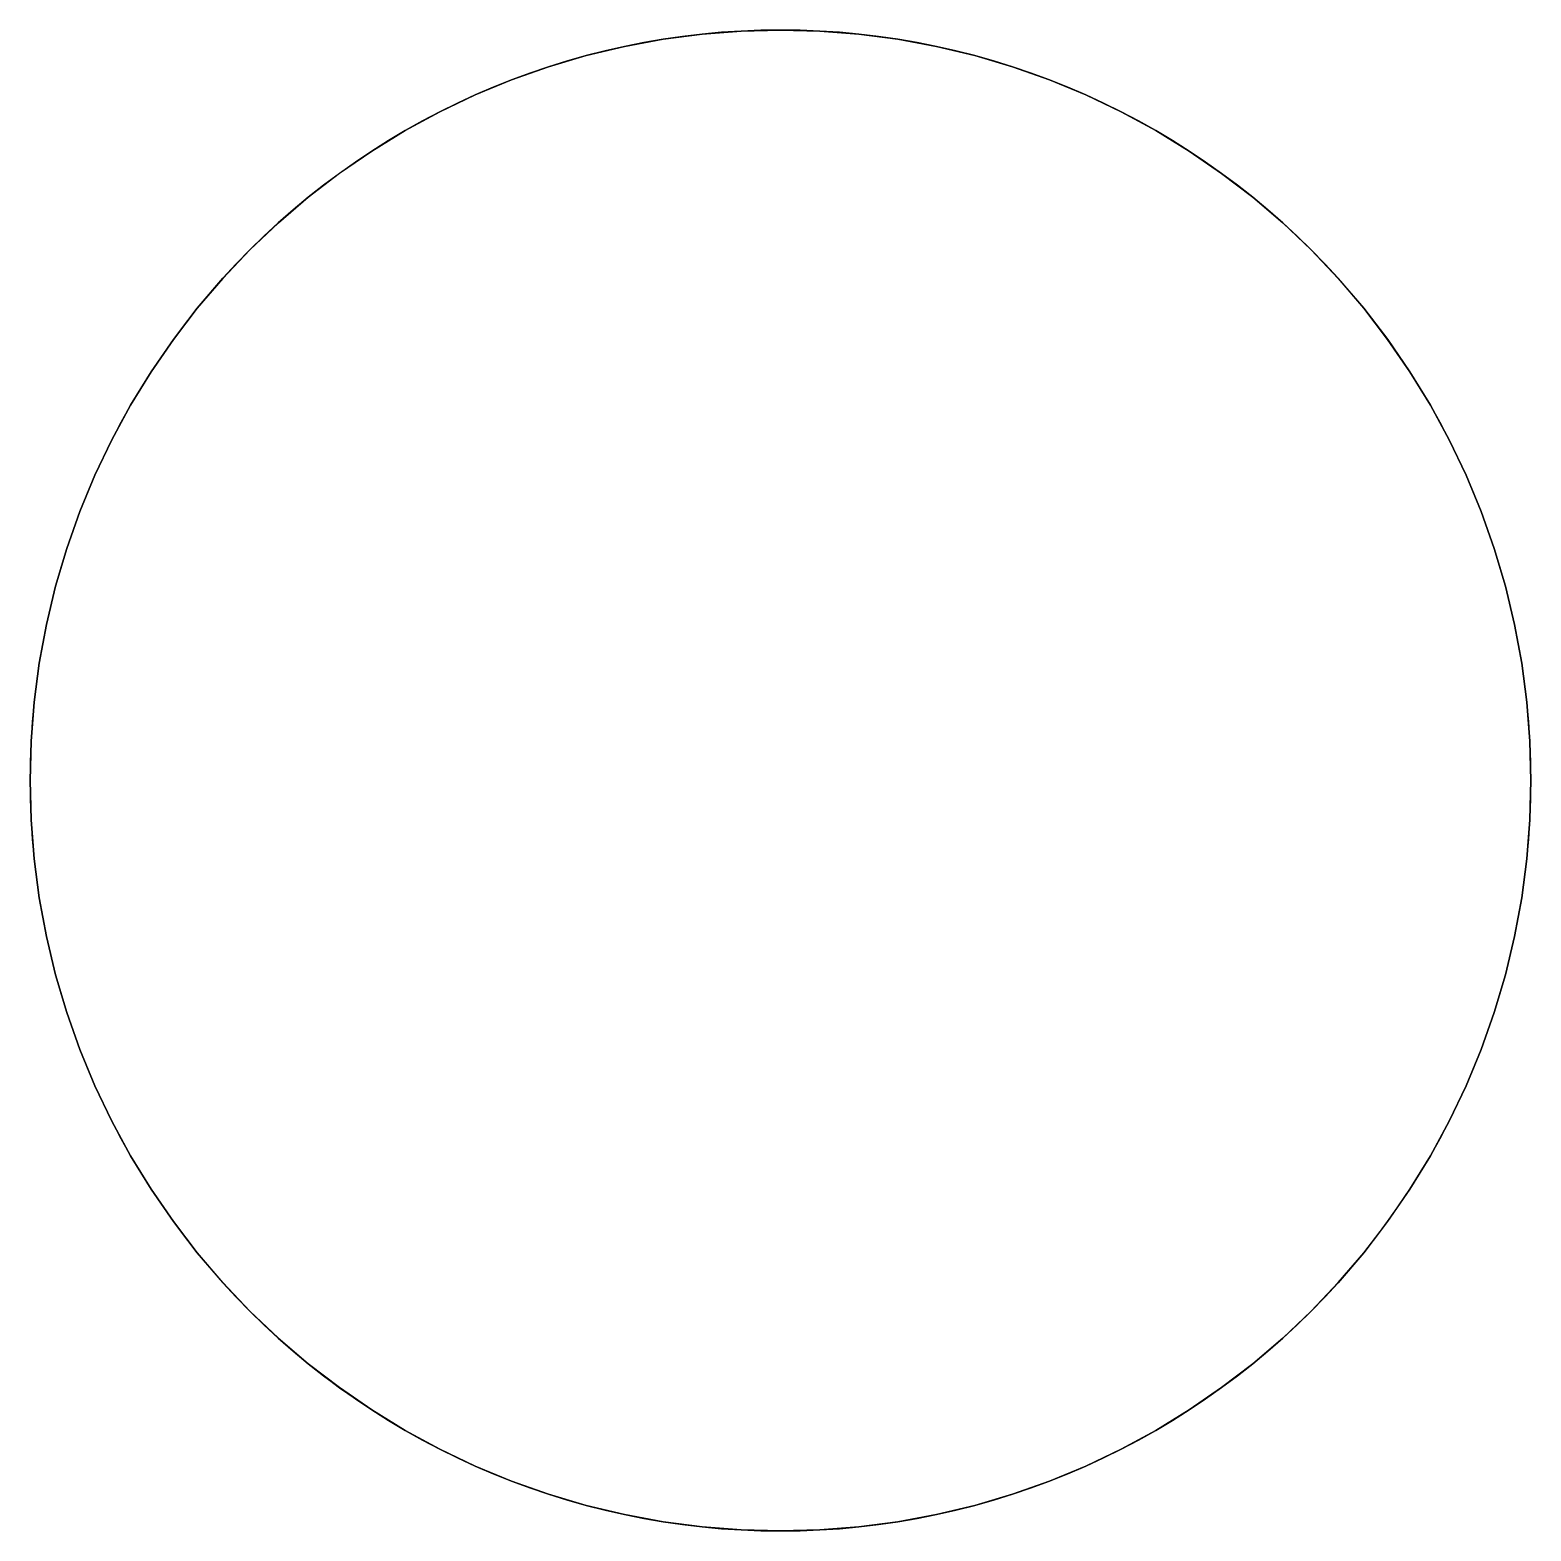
# Model space of a CAD drawing. Header units: millimetres. Extents: x -150 to 150, y -150 to 150.
import ezdxf

# ---------------------------------------------------------------- set-up
doc = ezdxf.new("R2010")
doc.units = ezdxf.units.MM
doc.layers.add('CUT', color=7, linetype='Continuous')

msp = doc.modelspace()

# ---------------------------------------------------------------- linework, layer by layer
at = {"layer": 'CUT'}
for points in [[(150, 0), (149.794, -7.85), (149.178, -15.679), (148.153, -23.465), (146.722, -31.187), (144.889, -38.823), (142.658, -46.353), (140.037, -53.756), (137.032, -61.011), (133.651, -68.099), (129.903, -75.001), (125.8, -81.697), (121.352, -88.169), (116.571, -94.399), (111.471, -100.37), (106.065, -106.067), (100.369, -111.473), (94.397, -116.573), (88.167, -121.353), (81.695, -125.801), (74.999, -129.905), (68.097, -133.652), (61.009, -137.033), (53.753, -140.038), (46.351, -142.659), (38.821, -144.889), (31.185, -146.723), (23.463, -148.154), (15.677, -149.179), (7.848, -149.795), (-0.002, -150), (-7.853, -149.794), (-15.682, -149.178), (-23.468, -148.153), (-31.19, -146.722), (-38.826, -144.888), (-46.355, -142.658), (-53.758, -140.036), (-61.013, -137.031), (-68.101, -133.65), (-75.003, -129.902), (-81.699, -125.799), (-88.171, -121.35), (-94.401, -116.57), (-100.372, -111.469), (-106.069, -106.063), (-111.474, -100.367), (-116.574, -94.395), (-121.355, -88.165), (-125.803, -81.692), (-129.906, -74.996), (-133.653, -68.095), (-137.034, -61.007), (-140.039, -53.751), (-142.66, -46.348), (-144.89, -38.818), (-146.723, -31.182), (-148.154, -23.46), (-149.179, -15.674), (-149.795, -7.845), (-150, 0.005), (-149.794, 7.855), (-149.178, 15.684), (-148.152, 23.47), (-146.721, 31.192), (-144.887, 38.828), (-142.657, 46.358), (-140.035, 53.76), (-137.03, 61.016), (-133.648, 68.104), (-129.901, 75.005), (-125.797, 81.701), (-121.349, 88.173), (-116.568, 94.403), (-111.468, 100.374), (-106.062, 106.07), (-100.365, 111.476), (-94.393, 116.576), (-88.163, 121.356), (-81.69, 125.804), (-74.994, 129.907), (-68.093, 133.654), (-61.004, 137.035), (-53.749, 140.04), (-46.346, 142.661), (-38.816, 144.891), (-31.18, 146.724), (-23.458, 148.154), (-15.672, 149.179), (-7.843, 149.795), (0.007, 150), (7.858, 149.794), (15.687, 149.177), (23.473, 148.152), (31.194, 146.721), (38.831, 144.887), (46.36, 142.656), (53.763, 140.034), (61.018, 137.028), (68.106, 133.647), (75.007, 129.9), (81.703, 125.796), (88.175, 121.348), (94.405, 116.566), (100.376, 111.466), (106.072, 106.06), (111.478, 100.363), (116.578, 94.391), (121.358, 88.161), (125.806, 81.688), (129.908, 74.992), (133.655, 68.09), (137.036, 61.002), (140.04, 53.746), (142.661, 46.344), (144.891, 38.814), (146.724, 31.177), (148.155, 23.456), (149.179, 15.669), (149.795, 7.84), (150, 0), (149.794, 7.85), (149.178, 15.679), (148.153, 23.465), (146.722, 31.187), (144.889, 38.823), (142.658, 46.353), (140.037, 53.756), (137.032, 61.011), (133.651, 68.099), (129.903, 75.001), (125.8, 81.697), (121.352, 88.169), (116.571, 94.399), (111.471, 100.37), (106.065, 106.067), (100.369, 111.473), (94.397, 116.573), (88.167, 121.353), (81.695, 125.801), (74.999, 129.905), (68.097, 133.652), (61.009, 137.033), (53.753, 140.038), (46.351, 142.659), (38.821, 144.889), (31.185, 146.723), (23.463, 148.154), (15.677, 149.179), (7.848, 149.795), (-0.002, 150), (-7.853, 149.794), (-15.682, 149.178), (-23.468, 148.153), (-31.19, 146.722), (-38.826, 144.888), (-46.355, 142.658), (-53.758, 140.036), (-61.013, 137.031), (-68.101, 133.65), (-75.003, 129.902), (-81.699, 125.799), (-88.171, 121.35), (-94.401, 116.57), (-100.372, 111.469), (-106.069, 106.063), (-111.474, 100.367), (-116.574, 94.395), (-121.355, 88.165), (-125.803, 81.692), (-129.906, 74.996), (-133.653, 68.095), (-137.034, 61.007), (-140.039, 53.751), (-142.66, 46.348), (-144.89, 38.818), (-146.723, 31.182), (-148.154, 23.46), (-149.179, 15.674), (-149.795, 7.845), (-150, -0.005), (-149.794, -7.855), (-149.178, -15.684), (-148.152, -23.47), (-146.721, -31.192), (-144.887, -38.828), (-142.657, -46.358), (-140.035, -53.76), (-137.03, -61.016), (-133.648, -68.104), (-129.901, -75.005), (-125.797, -81.701), (-121.349, -88.173), (-116.568, -94.403), (-111.468, -100.374), (-106.062, -106.07), (-100.365, -111.476), (-94.393, -116.576), (-88.163, -121.356), (-81.69, -125.804), (-74.994, -129.907), (-68.093, -133.654), (-61.004, -137.035), (-53.749, -140.04), (-46.346, -142.661), (-38.816, -144.891), (-31.18, -146.724), (-23.458, -148.154), (-15.672, -149.179), (-7.843, -149.795), (0.007, -150), (7.858, -149.794), (15.687, -149.177), (23.473, -148.152), (31.194, -146.721), (38.831, -144.887), (46.36, -142.656), (53.763, -140.034), (61.018, -137.028), (68.106, -133.647), (75.007, -129.9), (81.703, -125.796), (88.175, -121.348), (94.405, -116.566), (100.376, -111.466), (106.072, -106.06), (111.478, -100.363), (116.578, -94.391), (121.358, -88.161), (125.806, -81.688), (129.908, -74.992), (133.655, -68.09), (137.036, -61.002), (140.04, -53.746), (142.661, -46.344), (144.891, -38.814), (146.724, -31.177), (148.155, -23.456), (149.179, -15.669), (149.795, -7.84), (150, 0)], [(150, 0), (149.949, 3.927), (149.794, 7.85), (149.538, 11.769), (149.178, 15.679), (148.717, 19.579), (148.153, 23.465), (147.488, 27.335), (146.722, 31.187), (145.855, 35.017), (144.889, 38.823), (143.823, 42.602), (142.658, 46.353), (141.396, 50.071), (140.037, 53.755), (138.582, 57.403), (137.032, 61.01), (135.388, 64.577), (133.651, 68.099), (131.823, 71.574), (129.904, 75), (127.896, 78.375), (125.801, 81.696), (123.619, 84.961), (121.353, 88.168), (119.003, 91.314), (116.572, 94.398), (114.061, 97.417), (111.472, 100.37), (108.806, 103.253), (106.066, 106.066), (103.253, 108.806), (100.37, 111.472), (97.417, 114.061), (94.398, 116.572), (91.314, 119.003), (88.168, 121.353), (84.961, 123.619), (81.696, 125.801), (78.375, 127.896), (75, 129.904), (71.574, 131.823), (68.099, 133.651), (64.577, 135.388), (61.01, 137.032), (57.403, 138.582), (53.755, 140.037), (50.071, 141.396), (46.353, 142.658), (42.602, 143.823), (38.823, 144.889), (35.017, 145.855), (31.187, 146.722), (27.335, 147.488), (23.465, 148.153), (19.579, 148.717), (15.679, 149.178), (11.769, 149.538), (7.85, 149.794), (3.927, 149.949), (0, 150), (-3.927, 149.949), (-7.85, 149.794), (-11.769, 149.538), (-15.679, 149.178), (-19.579, 148.717), (-23.465, 148.153), (-27.335, 147.488), (-31.187, 146.722), (-35.017, 145.855), (-38.823, 144.889), (-42.602, 143.823), (-46.353, 142.658), (-50.071, 141.396), (-53.755, 140.037), (-57.403, 138.582), (-61.01, 137.032), (-64.577, 135.388), (-68.099, 133.651), (-71.574, 131.823), (-75, 129.904), (-78.375, 127.896), (-81.696, 125.801), (-84.961, 123.619), (-88.168, 121.353), (-91.314, 119.003), (-94.398, 116.572), (-97.417, 114.061), (-100.37, 111.472), (-103.253, 108.806), (-106.066, 106.066), (-108.806, 103.253), (-111.472, 100.37), (-114.061, 97.417), (-116.572, 94.398), (-119.003, 91.314), (-121.353, 88.168), (-123.619, 84.961), (-125.801, 81.696), (-127.896, 78.375), (-129.904, 75), (-131.823, 71.574), (-133.651, 68.099), (-135.388, 64.577), (-137.032, 61.01), (-138.582, 57.403), (-140.037, 53.755), (-141.396, 50.071), (-142.658, 46.353), (-143.823, 42.602), (-144.889, 38.823), (-145.855, 35.017), (-146.722, 31.187), (-147.488, 27.335), (-148.153, 23.465), (-148.717, 19.579), (-149.178, 15.679), (-149.538, 11.769), (-149.794, 7.85), (-149.949, 3.927), (-150, 0), (-149.949, -3.927), (-149.794, -7.85), (-149.538, -11.769), (-149.178, -15.679), (-148.717, -19.579), (-148.153, -23.465), (-147.488, -27.335), (-146.722, -31.187), (-145.855, -35.017), (-144.889, -38.823), (-143.823, -42.602), (-142.658, -46.353), (-141.396, -50.071), (-140.037, -53.755), (-138.582, -57.403), (-137.032, -61.01), (-135.388, -64.577), (-133.651, -68.099), (-131.823, -71.574), (-129.904, -75), (-127.896, -78.375), (-125.801, -81.696), (-123.619, -84.961), (-121.353, -88.168), (-119.003, -91.314), (-116.572, -94.398), (-114.061, -97.417), (-111.472, -100.37), (-108.806, -103.253), (-106.066, -106.066), (-103.253, -108.806), (-100.37, -111.472), (-97.417, -114.061), (-94.398, -116.572), (-91.314, -119.003), (-88.168, -121.353), (-84.961, -123.619), (-81.696, -125.801), (-78.375, -127.896), (-75, -129.904), (-71.574, -131.823), (-68.099, -133.651), (-64.577, -135.388), (-61.01, -137.032), (-57.403, -138.582), (-53.755, -140.037), (-50.071, -141.396), (-46.353, -142.658), (-42.602, -143.823), (-38.823, -144.889), (-35.017, -145.855), (-31.187, -146.722), (-27.335, -147.488), (-23.465, -148.153), (-19.579, -148.717), (-15.679, -149.178), (-11.769, -149.538), (-7.85, -149.794), (-3.927, -149.949), (0, -150), (3.927, -149.949), (7.85, -149.794), (11.769, -149.538), (15.679, -149.178), (19.579, -148.717), (23.465, -148.153), (27.335, -147.488), (31.187, -146.722), (35.017, -145.855), (38.823, -144.889), (42.602, -143.823), (46.353, -142.658), (50.071, -141.396), (53.755, -140.037), (57.403, -138.582), (61.01, -137.032), (64.577, -135.388), (68.099, -133.651), (71.574, -131.823), (75, -129.904), (78.375, -127.896), (81.696, -125.801), (84.961, -123.619), (88.168, -121.353), (91.314, -119.003), (94.398, -116.572), (97.417, -114.061), (100.37, -111.472), (103.253, -108.806), (106.066, -106.066), (108.806, -103.253), (111.472, -100.37), (114.061, -97.417), (116.572, -94.398), (119.003, -91.314), (121.353, -88.168), (123.619, -84.961), (125.801, -81.696), (127.896, -78.375), (129.904, -75), (131.823, -71.574), (133.651, -68.099), (135.388, -64.577), (137.032, -61.01), (138.582, -57.403), (140.037, -53.755), (141.396, -50.071), (142.658, -46.353), (143.823, -42.602), (144.889, -38.823), (145.855, -35.017), (146.722, -31.187), (147.488, -27.335), (148.153, -23.465), (148.717, -19.579), (149.178, -15.679), (149.538, -11.769), (149.794, -7.85), (149.949, -3.927), (150, 0)], [(150, 0), (149.949, 3.927), (149.794, 7.85), (149.538, 11.769), (149.178, 15.679), (148.717, 19.579), (148.153, 23.465), (147.488, 27.335), (146.722, 31.187), (145.855, 35.017), (144.889, 38.823), (143.823, 42.602), (142.658, 46.353), (141.396, 50.071), (140.037, 53.755), (138.582, 57.403), (137.032, 61.01), (135.388, 64.577), (133.651, 68.099), (131.823, 71.574), (129.904, 75), (127.896, 78.375), (125.801, 81.696), (123.619, 84.961), (121.353, 88.168), (119.003, 91.314), (116.572, 94.398), (114.061, 97.417), (111.472, 100.37), (108.806, 103.253), (106.066, 106.066), (103.253, 108.806), (100.37, 111.472), (97.417, 114.061), (94.398, 116.572), (91.314, 119.003), (88.168, 121.353), (84.961, 123.619), (81.696, 125.801), (78.375, 127.896), (75, 129.904), (71.574, 131.823), (68.099, 133.651), (64.577, 135.388), (61.01, 137.032), (57.403, 138.582), (53.755, 140.037), (50.071, 141.396), (46.353, 142.658), (42.602, 143.823), (38.823, 144.889), (35.017, 145.855), (31.187, 146.722), (27.335, 147.488), (23.465, 148.153), (19.579, 148.717), (15.679, 149.178), (11.769, 149.538), (7.85, 149.794), (3.927, 149.949), (0, 150), (-3.927, 149.949), (-7.85, 149.794), (-11.769, 149.538), (-15.679, 149.178), (-19.579, 148.717), (-23.465, 148.153), (-27.335, 147.488), (-31.187, 146.722), (-35.017, 145.855), (-38.823, 144.889), (-42.602, 143.823), (-46.353, 142.658), (-50.071, 141.396), (-53.755, 140.037), (-57.403, 138.582), (-61.01, 137.032), (-64.577, 135.388), (-68.099, 133.651), (-71.574, 131.823), (-75, 129.904), (-78.375, 127.896), (-81.696, 125.801), (-84.961, 123.619), (-88.168, 121.353), (-91.314, 119.003), (-94.398, 116.572), (-97.417, 114.061), (-100.37, 111.472), (-103.253, 108.806), (-106.066, 106.066), (-108.806, 103.253), (-111.472, 100.37), (-114.061, 97.417), (-116.572, 94.398), (-119.003, 91.314), (-121.353, 88.168), (-123.619, 84.961), (-125.801, 81.696), (-127.896, 78.375), (-129.904, 75), (-131.823, 71.574), (-133.651, 68.099), (-135.388, 64.577), (-137.032, 61.01), (-138.582, 57.403), (-140.037, 53.755), (-141.396, 50.071), (-142.658, 46.353), (-143.823, 42.602), (-144.889, 38.823), (-145.855, 35.017), (-146.722, 31.187), (-147.488, 27.335), (-148.153, 23.465), (-148.717, 19.579), (-149.178, 15.679), (-149.538, 11.769), (-149.794, 7.85), (-149.949, 3.927), (-150, 0), (-149.949, -3.927), (-149.794, -7.85), (-149.538, -11.769), (-149.178, -15.679), (-148.717, -19.579), (-148.153, -23.465), (-147.488, -27.335), (-146.722, -31.187), (-145.855, -35.017), (-144.889, -38.823), (-143.823, -42.602), (-142.658, -46.353), (-141.396, -50.071), (-140.037, -53.755), (-138.582, -57.403), (-137.032, -61.01), (-135.388, -64.577), (-133.651, -68.099), (-131.823, -71.574), (-129.904, -75), (-127.896, -78.375), (-125.801, -81.696), (-123.619, -84.961), (-121.353, -88.168), (-119.003, -91.314), (-116.572, -94.398), (-114.061, -97.417), (-111.472, -100.37), (-108.806, -103.253), (-106.066, -106.066), (-103.253, -108.806), (-100.37, -111.472), (-97.417, -114.061), (-94.398, -116.572), (-91.314, -119.003), (-88.168, -121.353), (-84.961, -123.619), (-81.696, -125.801), (-78.375, -127.896), (-75, -129.904), (-71.574, -131.823), (-68.099, -133.651), (-64.577, -135.388), (-61.01, -137.032), (-57.403, -138.582), (-53.755, -140.037), (-50.071, -141.396), (-46.353, -142.658), (-42.602, -143.823), (-38.823, -144.889), (-35.017, -145.855), (-31.187, -146.722), (-27.335, -147.488), (-23.465, -148.153), (-19.579, -148.717), (-15.679, -149.178), (-11.769, -149.538), (-7.85, -149.794), (-3.927, -149.949), (0, -150), (3.927, -149.949), (7.85, -149.794), (11.769, -149.538), (15.679, -149.178), (19.579, -148.717), (23.465, -148.153), (27.335, -147.488), (31.187, -146.722), (35.017, -145.855), (38.823, -144.889), (42.602, -143.823), (46.353, -142.658), (50.071, -141.396), (53.755, -140.037), (57.403, -138.582), (61.01, -137.032), (64.577, -135.388), (68.099, -133.651), (71.574, -131.823), (75, -129.904), (78.375, -127.896), (81.696, -125.801), (84.961, -123.619), (88.168, -121.353), (91.314, -119.003), (94.398, -116.572), (97.417, -114.061), (100.37, -111.472), (103.253, -108.806), (106.066, -106.066), (108.806, -103.253), (111.472, -100.37), (114.061, -97.417), (116.572, -94.398), (119.003, -91.314), (121.353, -88.168), (123.619, -84.961), (125.801, -81.696), (127.896, -78.375), (129.904, -75), (131.823, -71.574), (133.651, -68.099), (135.388, -64.577), (137.032, -61.01), (138.582, -57.403), (140.037, -53.755), (141.396, -50.071), (142.658, -46.353), (143.823, -42.602), (144.889, -38.823), (145.855, -35.017), (146.722, -31.187), (147.488, -27.335), (148.153, -23.465), (148.717, -19.579), (149.178, -15.679), (149.538, -11.769), (149.794, -7.85), (149.949, -3.927), (150, 0)]]:
    msp.add_lwpolyline(points, close=True, dxfattribs=at)

doc.saveas('drawing.dxf')
